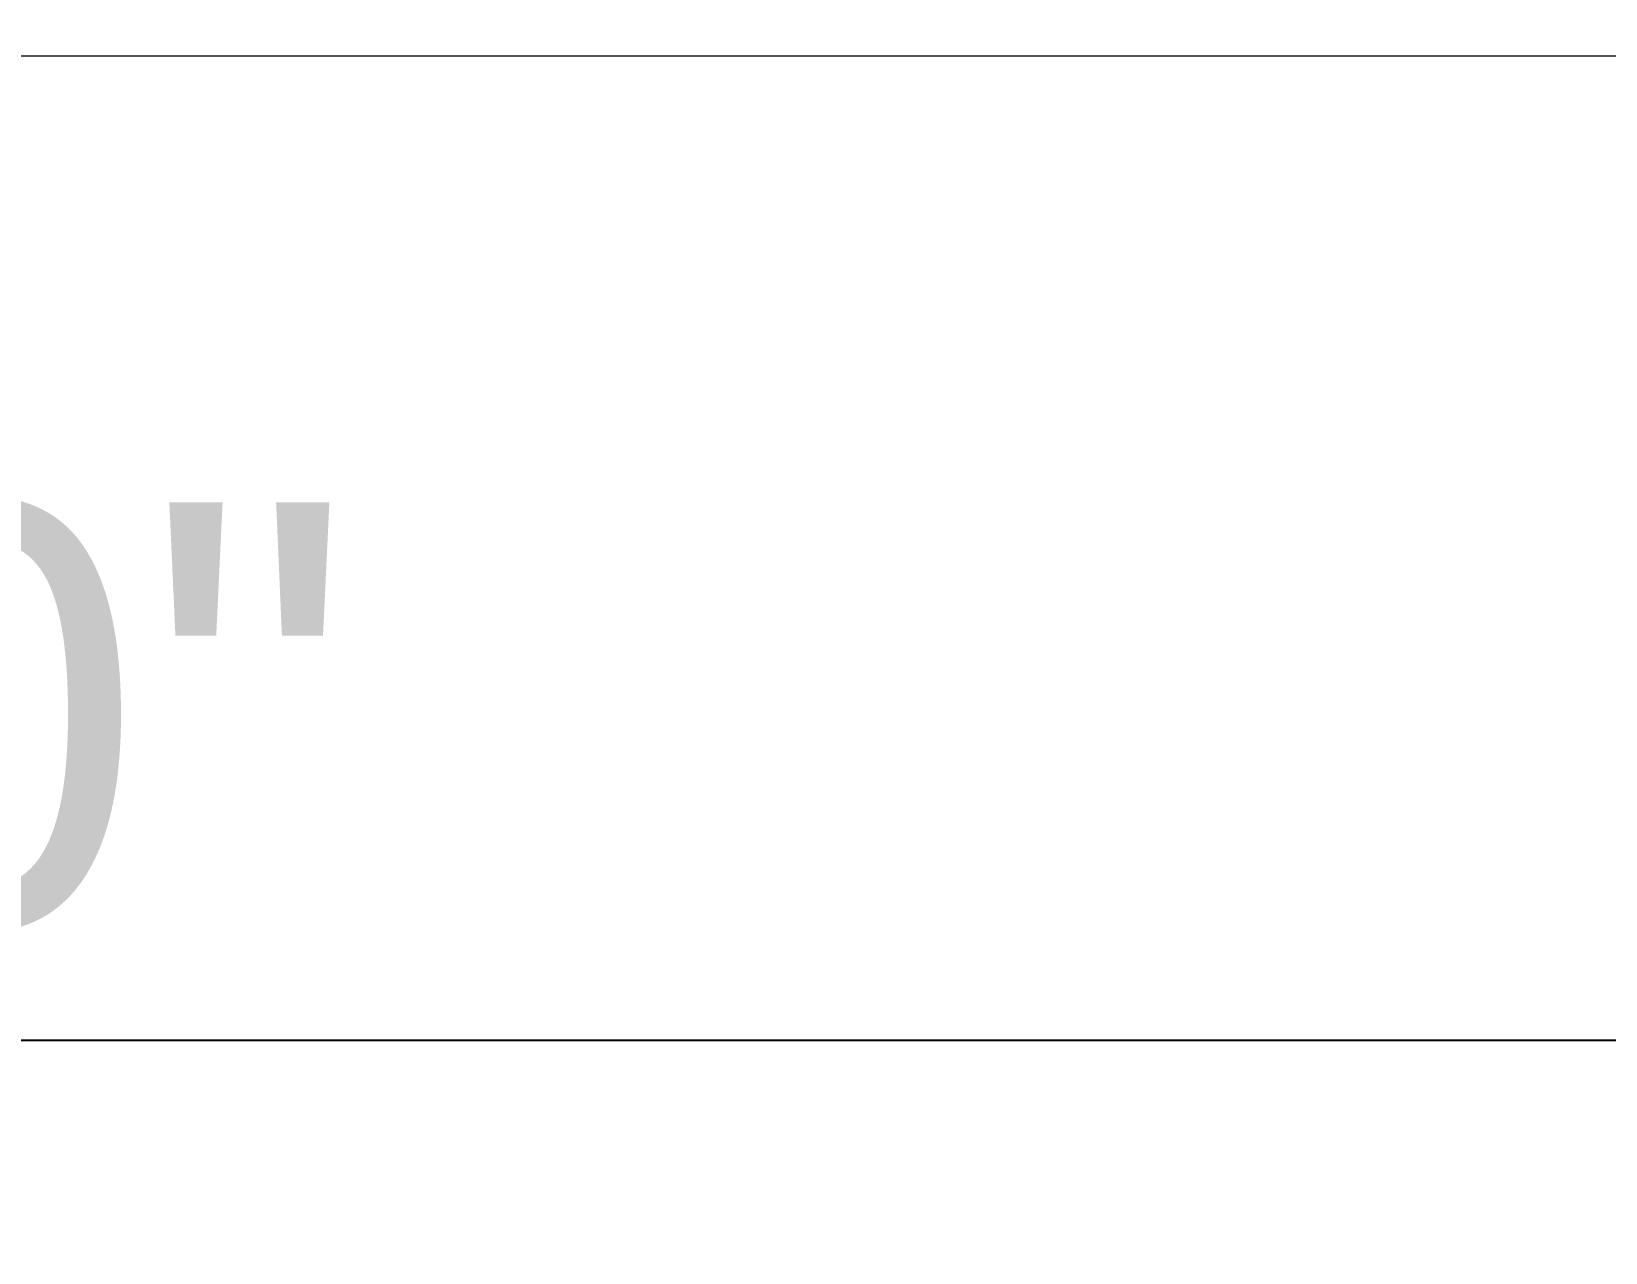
# Model space of a CAD drawing. Header units: feet. Extents: x 600 to 2744, y 411 to 1435.
# Drawn here: x 1750.99 to 1760.26, y 446.26 to 453.46 of the extents above; entities that cross this region are included whole.
import ezdxf

# ---------------------------------------------------------------- set-up
doc = ezdxf.new("R2010")
doc.units = ezdxf.units.FT
doc.layers.add('PQI-A-IN-ELEV', color=245, linetype='Continuous', lineweight=9)
doc.layers.add('PQI-A-WIN', color=140, linetype='Continuous', lineweight=13)
doc.styles.get("Standard").update_dxf_attribs({"font": 'arial.ttf'})
doc.dimstyles.new('Copy of ISO-25', dxfattribs={"dimtxt": 2.5, "dimasz": 2.5, "dimexe": 1.25, "dimexo": 0.625, "dimtad": 1, "dimdec": 0, "dimlunit": 4, "dimtxsty": 'Standard', "dimcen": 2.5, "dimadec": 0, "dimazin": 0, "dimtfac": 1, "dimtdec": 0, "dimtmove": 0, "dimatfit": 3, "dimfxl": 1, "dimarcsym": 0})

# ---------------------------------------------------------------- blocks, each defined once
blk = doc.blocks.new('w2')
at = {"layer": 'PQI-A-IN-ELEV', "ltscale": 1000}
blk.add_line((-1700, 100), (0, 100), dxfattribs=at)
blk = doc.blocks.new('*D239')
at = {"color": 0, "linetype": 'Continuous', "lineweight": -2, "transparency": 16777216}
for p, q in [((1682.4735, 460.4133), (1682.4735, 446.2633)), ((1812.4735, 460.4154), (1812.4735, 446.2633)), ((1684.9735, 447.5133), (1809.9735, 447.5133))]:
    blk.add_line(p, q, dxfattribs=at)
at = {"color": 0, "transparency": 16777216}
for points in [[(1684.9735, 447.9299), (1684.9735, 447.0966), (1682.4735, 447.5133)], [(1809.9735, 447.9299), (1809.9735, 447.0966), (1812.4735, 447.5133)]]:
    blk.add_solid(points, dxfattribs=at)
at = {"layer": 'Defpoints', "color": 0, "transparency": 16777216}
for p in [(1682.4735, 461.0383), (1812.4735, 461.0404), (1812.4735, 447.5133)]:
    blk.add_point(p, dxfattribs=at)
at = {"color": 0, "transparency": 16777216, "insert": (1747.4735, 449.4147), "char_height": 2.5, "attachment_point": 5}
blk.add_mtext('10\'-10"', dxfattribs=at)

msp = doc.modelspace()

# ---------------------------------------------------------------- block references
at = {"layer": 'PQI-A-WIN', "ltscale": 1000, "xscale": 0.03863196438221001, "yscale": 0.03863196438221001, "zscale": 0.03863196438221001, "rotation": 179.997245771198}
msp.add_blockref('w2', (1723.8794, 457.1751), dxfattribs=at)

# ---------------------------------------------------------------- dimensions: what is measured, and where the dimension line sits
at = {"color": 242, "true_color": 0xcd2027}
dim = msp.add_linear_dim(base=(1812.4735, 447.5133), p1=(1682.4735, 461.0383), p2=(1812.4735, 461.0404), dimstyle='Copy of ISO-25', dxfattribs=at)
dim.commit()
dim.dimension.update_dxf_attribs({"geometry": '*D239', "text_midpoint": (1747.4735, 447.5133), "dimtype": 160})

doc.saveas('drawing.dxf')
